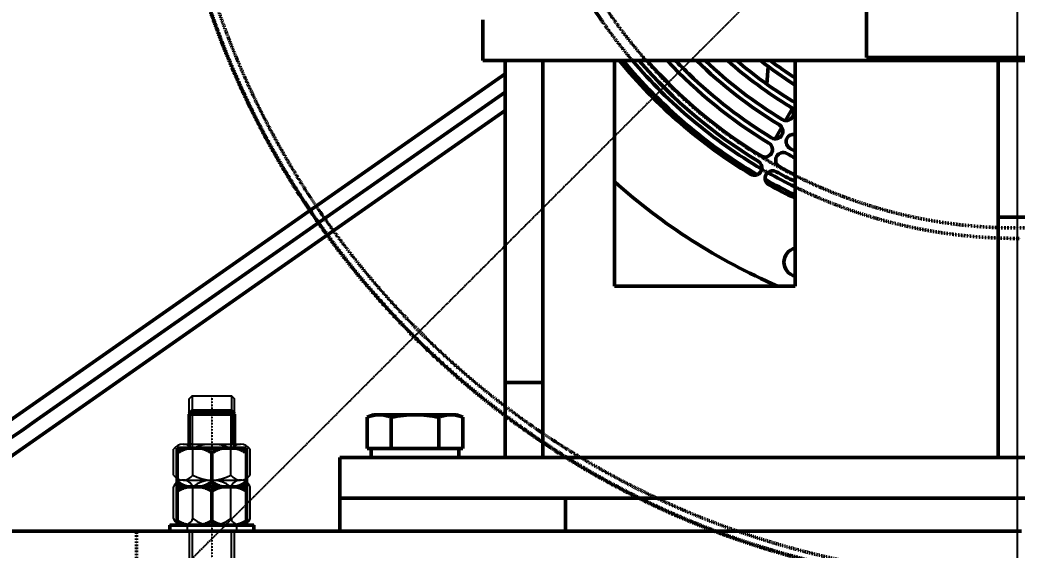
# Model space of a CAD drawing. Header units: millimetres. Extents: x -1263456 to 2767218, y -83310 to 50301.
# Drawn here: x 1089997 to 1090660, y -68072 to -67720 of the extents above; entities that cross this region are included whole.
import ezdxf

# ---------------------------------------------------------------- set-up
doc = ezdxf.new("R2010")
doc.units = ezdxf.units.MM
for name, pattern in [('AUSGEZOGEN', [0]), ('DASHDOT2', [0.5, 0.25, -0.125, 0, -0.125]), ('DASHED', [0.75, 0.5, -0.25]), ('DOT_CENTER', [14, 12, -1, 0, -1])]:
    doc.linetypes.add(name, pattern=pattern)
doc.layers.get('0').update_dxf_attribs({"color": 255, "lineweight": 50})
doc.layers.get('Defpoints').update_dxf_attribs({"linetype": 'AUSGEZOGEN'})
for name, color, linetype, lineweight in [('1', 2, 'Continuous', 25), ('AM_0', 7, 'Continuous', 50), ('AM_5', 3, 'Continuous', 25)]:
    doc.layers.add(name, color=color, linetype=linetype, lineweight=lineweight)
for name, color, linetype in [('ACCIAIO-VISTE', 2, 'Continuous'), ('ASSIDETTAGLI', 1, 'DASHDOT2'), ('BULLONI-VISTE', 2, 'Continuous')]:
    doc.layers.add(name, color=color, linetype=linetype)
doc.styles.get("Standard").update_dxf_attribs({"font": 'ISOCP.SHX', "width": 0.7})
doc.dimstyles.new('AM_ISO$2', dxfattribs={"dimtxt": 3.25, "dimasz": 3.25, "dimexe": 1, "dimexo": 1, "dimgap": 1.5, "dimtad": 1, "dimdsep": 46, "dimtxsty": 'Standard', "dimcen": 0, "dimclrd": 256, "dimclre": 256, "dimclrt": 2, "dimazin": 2, "dimtp": 0.1, "dimtm": 0.1, "dimtfac": 0.71, "dimtmove": 0, "dimatfit": 3, "dimfxl": 1, "dimlwd": -1, "dimlwe": -1, "dimarcsym": 1})

# ---------------------------------------------------------------- blocks, each defined once
blk = doc.blocks.new('DADO_M30_5592')
for p, q in [((-25.43, 3.4), (-25.43, 20.6)), ((-19.07, 24), (19.07, 24)), ((-12.71, 3.4), (-12.71, 20.6)), ((12.71, 3.4), (12.71, 20.6)), ((25.42, 3.4), (25.42, 20.6)), ((-19.07, 0), (19.07, 0))]:
    blk.add_line(p, q)
for centre, radius, start, end in [((-19.07, 16.36), 7.64, 33.71476, 146.28524), ((0, -1.47), 25.47, 60.05303, 119.94697), ((19.07, 16.36), 7.64, 33.71476, 146.28524), ((-19.07, 7.64), 7.64, 213.71476, 326.28524), ((0, 25.47), 25.47, 240.05303, 299.94697), ((19.07, 7.64), 7.64, 213.71476, 326.28524)]:
    blk.add_arc(centre, radius, start, end)
blk = doc.blocks.new('DADO_M30_5591')
for p, q in [((-19.07, 30), (19.07, 30)), ((-25.43, 4.4), (-25.43, 25.6)), ((-12.71, 4.4), (-12.71, 25.6)), ((12.71, 4.4), (12.71, 25.6)), ((25.42, 4.4), (25.42, 25.6)), ((-19.07, 0), (19.07, 0))]:
    blk.add_line(p, q)
for centre, radius, start, end in [((-19.07, 23.21), 6.79, 20.61555, 159.38445), ((0, 9.44), 20.56, 51.81689, 128.18311), ((19.07, 23.21), 6.79, 20.61555, 159.38445), ((-19.07, 6.79), 6.79, 200.61555, 339.38445), ((0, 20.56), 20.56, 231.81689, 308.18311), ((19.07, 6.79), 6.79, 200.61555, 339.38445)]:
    blk.add_arc(centre, radius, start, end)
blk = doc.blocks.new('A$C4EC9355C')
at = {"layer": 'ACCIAIO-VISTE'}
for points in [[(-13, 90), (-13, 58), (-15, 58), (-15, 88), (-13, 90), (13, 90), (13, 58), (15, 58), (15, 88), (13, 90)], [(-13, 0), (-13, -48), (-15, -50), (-13, -48), (13, -48), (15, -50), (13, -48), (13, 0)]]:
    blk.add_lwpolyline(points, dxfattribs=at)
blk.add_lwpolyline([(225, -725), (225, -605), (195, -605), (195, -725, -1), (15, -725), (15, 0), (-15, 0), (-15, -725, 1)], format="xyb", close=True, dxfattribs=at)
at = {"layer": 'ASSIDETTAGLI', "ltscale": 0.05}
for p, q in [((105, -735), (105, -715)), ((115, -725), (95, -725))]:
    blk.add_line(p, q, dxfattribs=at)
blk.add_lwpolyline([(0, 90), (0, -725, 1), (210, -725), (210, -605)], format="xyb", dxfattribs=at)
at = {"layer": 'BULLONI-VISTE'}
for points in [[(-28, 0), (28, 0), (28, 4), (-28, 4)], [(-16.5, 0), (16.5, 0), (16.5, 4), (-16.5, 4)]]:
    blk.add_lwpolyline(points, close=True, dxfattribs=at)
for name, p in [('DADO_M30_5592', (0, 34)), ('DADO_M30_5591', (0, 4))]:
    blk.add_blockref(name, p, dxfattribs=at)
blk = doc.blocks.new('Tirante__811', base_point=(-24476.72, 5067.7))
at = {"color": 7, "linetype": 'Continuous'}
for p, q in [((-24474.47, 5092.5), (-24476.72, 5090.25)), ((-24446.72, 5090.25), (-24476.72, 5090.25)), ((-24476.72, 5067.7), (-24476.72, 5090.25)), ((-24448.97, 5092.5), (-24474.47, 5092.5)), ((-24448.97, 5092.5), (-24446.72, 5090.25)), ((-24446.72, 5067.7), (-24446.72, 5090.25))]:
    blk.add_line(p, q, dxfattribs=at)
at = {"layer": '1', "color": 4, "linetype": 'Continuous'}
for p, q in [((-24474.47, 5067.7), (-24474.47, 5092.5)), ((-24448.97, 5067.7), (-24448.97, 5092.5))]:
    blk.add_line(p, q, dxfattribs=at)
blk = doc.blocks.new('DADO_UNI5588F_M30-Acciaio_2__812', base_point=(-24484.72, 5042.1))
at = {"color": 7, "linetype": 'Continuous'}
for p, q in [((-24484.72, 5067.7), (-24477.63, 5067.7)), ((-24484.72, 5067.7), (-24484.72, 5064.7)), ((-24484.72, 5064.7), (-24484.72, 5045.1)), ((-24468.8, 5067.7), (-24477.63, 5067.7)), ((-24468.8, 5067.7), (-24454.63, 5067.7)), ((-24461.72, 5064.7), (-24461.72, 5045.1)), ((-24445.8, 5067.7), (-24454.63, 5067.7)), ((-24445.8, 5067.7), (-24438.72, 5067.7)), ((-24438.72, 5064.7), (-24438.72, 5067.7)), ((-24438.72, 5064.7), (-24438.72, 5045.1)), ((-24484.72, 5045.1), (-24484.72, 5042.1)), ((-24484.72, 5042.1), (-24477.63, 5042.1)), ((-24468.8, 5042.1), (-24477.63, 5042.1)), ((-24468.8, 5042.1), (-24454.63, 5042.1)), ((-24445.8, 5042.1), (-24454.63, 5042.1)), ((-24445.8, 5042.1), (-24438.72, 5042.1)), ((-24438.72, 5042.1), (-24438.72, 5045.1))]:
    blk.add_line(p, q, dxfattribs=at)
for points in [[(-24484.72, 5064.7), (-24482.95, 5065.66), (-24481.25, 5066.46), (-24479.42, 5067.17), (-24477.63, 5067.7)], [(-24468.8, 5067.7), (-24467.01, 5067.17), (-24465.18, 5066.46), (-24463.48, 5065.66), (-24461.72, 5064.7)], [(-24461.72, 5064.7), (-24459.96, 5065.66), (-24458.25, 5066.46), (-24456.42, 5067.17), (-24454.63, 5067.7)], [(-24445.8, 5067.7), (-24444.02, 5067.17), (-24442.18, 5066.46), (-24440.48, 5065.66), (-24438.72, 5064.7)], [(-24477.63, 5042.1), (-24479.42, 5042.63), (-24481.25, 5043.34), (-24482.95, 5044.14), (-24484.72, 5045.1)], [(-24461.72, 5045.1), (-24463.48, 5044.14), (-24465.18, 5043.34), (-24467.02, 5042.63), (-24468.8, 5042.1)], [(-24454.63, 5042.1), (-24456.42, 5042.63), (-24458.25, 5043.34), (-24459.95, 5044.14), (-24461.72, 5045.1)], [(-24438.72, 5045.1), (-24440.48, 5044.14), (-24442.18, 5043.34), (-24444.02, 5042.63), (-24445.8, 5042.1)]]:
    blk.add_spline(points, degree=3, dxfattribs=at)
blk = doc.blocks.new('ROSETTA_UNI6592-69be_d_30-Acciaio_1__813', base_point=(-24489.72, 5012.5))
at = {"color": 7, "linetype": 'Continuous'}
for p, q in [((-24489.72, 5016.5), (-24489.72, 5012.5)), ((-24484.72, 5016.5), (-24489.72, 5016.5)), ((-24484.72, 5016.5), (-24477.63, 5016.5)), ((-24468.8, 5016.5), (-24477.63, 5016.5)), ((-24468.8, 5016.5), (-24454.63, 5016.5)), ((-24445.8, 5016.5), (-24454.63, 5016.5)), ((-24445.8, 5016.5), (-24438.72, 5016.5)), ((-24433.72, 5016.5), (-24438.72, 5016.5)), ((-24433.72, 5016.5), (-24433.72, 5012.5))]:
    blk.add_line(p, q, dxfattribs=at)
blk = doc.blocks.new('DADO_UNI5588F_M30-Acciaio_1__814', base_point=(-24484.72, 5016.5))
at = {"color": 7, "linetype": 'Continuous'}
for p, q in [((-24484.72, 5042.1), (-24477.63, 5042.1)), ((-24484.72, 5042.1), (-24484.72, 5039.1)), ((-24468.8, 5042.1), (-24477.63, 5042.1)), ((-24468.8, 5042.1), (-24454.63, 5042.1)), ((-24445.8, 5042.1), (-24454.63, 5042.1)), ((-24445.8, 5042.1), (-24438.72, 5042.1)), ((-24438.72, 5039.1), (-24438.72, 5042.1)), ((-24484.72, 5039.1), (-24484.72, 5019.5)), ((-24461.72, 5039.1), (-24461.72, 5019.5)), ((-24438.72, 5039.1), (-24438.72, 5019.5)), ((-24484.72, 5019.5), (-24484.72, 5016.5)), ((-24438.72, 5016.5), (-24438.72, 5019.5))]:
    blk.add_line(p, q, dxfattribs=at)
for points in [[(-24484.72, 5039.1), (-24482.95, 5040.06), (-24481.25, 5040.86), (-24479.42, 5041.57), (-24477.63, 5042.1)], [(-24468.8, 5042.1), (-24467.01, 5041.57), (-24465.18, 5040.86), (-24463.48, 5040.06), (-24461.72, 5039.1)], [(-24461.72, 5039.1), (-24459.96, 5040.06), (-24458.25, 5040.86), (-24456.42, 5041.57), (-24454.63, 5042.1)], [(-24445.8, 5042.1), (-24444.02, 5041.57), (-24442.18, 5040.86), (-24440.48, 5040.06), (-24438.72, 5039.1)], [(-24477.63, 5016.5), (-24479.42, 5017.03), (-24481.25, 5017.74), (-24482.95, 5018.54), (-24484.72, 5019.5)], [(-24461.72, 5019.5), (-24463.48, 5018.54), (-24465.18, 5017.74), (-24467.02, 5017.03), (-24468.8, 5016.5)], [(-24454.63, 5016.5), (-24456.42, 5017.03), (-24458.25, 5017.74), (-24459.95, 5018.54), (-24461.72, 5019.5)], [(-24438.72, 5019.5), (-24440.48, 5018.54), (-24442.18, 5017.74), (-24444.02, 5017.03), (-24445.8, 5016.5)]]:
    blk.add_spline(points, degree=3, dxfattribs=at)
blk = doc.blocks.new('T1_2__1005', base_point=(-25132.45, 4702.25))
at = {"color": 7, "linetype": 'Continuous'}
for p, q in [((-24701.07, 5012.5), (-24266.72, 5316.64)), ((-24577.94, 5086.51), (-24266.72, 5304.43)), ((-24588.18, 5079.34), (-24577.94, 5086.51)), ((-24594.73, 5074.75), (-24588.18, 5079.34))]:
    blk.add_line(p, q, dxfattribs=at)
blk = doc.blocks.new('T1_1_1__1006', base_point=(-25126.72, 4694.06))
at = {"color": 7, "linetype": 'Continuous'}
for p, q in [((-24577.94, 5086.51), (-24266.72, 5304.43)), ((-24666.2, 5012.5), (-24266.72, 5292.22)), ((-24588.18, 5079.34), (-24577.94, 5086.51)), ((-24594.73, 5074.75), (-24588.18, 5079.34))]:
    blk.add_line(p, q, dxfattribs=at)
blk = doc.blocks.new('vent-lat')
at = {"color": 7, "linetype": 'Continuous'}
for p, q in [((37528.4, 81488.4), (37528.4, 83588.4)), ((34978.4, 81468.4), (34978.4, 81738.4)), ((39528.4, 81488.4), (37528.4, 81488.4)), ((35128.4, 81468.4), (34978.4, 81468.4)), ((35128.4, 81468.4), (35168.2, 81468.4)), ((35128.4, 81468.4), (35168.2, 81468.4)), ((35128.4, 81468.4), (35128.4, 79328.4)), ((35178.4, 81468.4), (35168.2, 81468.4)), ((35178.4, 81468.4), (35168.2, 81468.4)), ((35255, 81468.4), (35178.4, 81468.4)), ((35255, 81468.4), (35178.4, 81468.4)), ((35255, 81468.4), (35287.8, 81468.4)), ((35255, 81468.4), (35287.8, 81468.4)), ((35378.4, 81468.4), (35287.8, 81468.4)), ((35378.4, 81468.4), (35287.8, 81468.4)), ((35429.3, 81468.4), (35378.4, 81468.4)), ((35378.4, 79328.4), (35378.4, 81468.4)), ((35593.6, 81468.4), (35429.3, 81468.4)), ((35603.6, 81468.4), (35593.6, 81468.4)), ((35603.6, 81468.4), (35655.9, 81468.4)), ((35703.4, 81468.4), (35655.9, 81468.4)), ((35782.3, 81468.4), (35703.4, 81468.4)), ((35782.3, 81468.4), (35853.4, 81468.4)), ((35885, 81468.4), (35853.4, 81468.4)), ((35853.4, 79968.4), (35853.4, 81468.4)), ((35910.9, 81468.4), (35885, 81468.4)), ((35972.6, 81468.4), (35910.9, 81468.4)), ((36015.7, 81468.4), (35972.6, 81468.4)), ((36068.8, 81468.4), (36015.7, 81468.4)), ((36203.8, 81468.4), (36068.8, 81468.4)), ((36258.9, 81468.4), (36203.8, 81468.4)), ((36267.6, 81468.4), (36258.9, 81468.4)), ((36399.4, 81468.4), (36267.6, 81468.4)), ((36456.9, 81468.4), (36399.4, 81468.4)), ((36604.6, 81468.4), (36456.9, 81468.4)), ((36665.4, 81468.4), (36604.6, 81468.4)), ((36822.9, 81468.4), (36665.4, 81468.4)), ((36888.4, 81468.4), (36822.9, 81468.4)), ((36866.8, 81310.5), (36874, 81429.2)), ((37053.4, 81468.4), (36888.4, 81468.4)), ((37060.2, 81468.4), (37053.4, 81468.4)), ((37053.4, 81468.4), (37053.4, 79968.4)), ((37060.2, 81468.4), (37132.9, 81468.4)), ((37203.4, 81468.4), (37132.9, 81468.4)), ((37251, 81468.4), (37203.4, 81468.4)), ((37251, 81468.4), (37412.7, 81468.4)), ((37626.4, 81468.4), (37412.7, 81468.4)), ((37652.8, 81468.4), (37626.4, 81468.4)), ((37652.8, 81468.4), (37766.1, 81468.4)), ((37933.7, 81468.4), (37766.1, 81468.4)), ((37933.7, 81468.4), (38006.9, 81468.4)), ((38153.4, 81468.4), (38006.9, 81468.4)), ((38166.3, 81468.4), (38153.4, 81468.4)), ((38166.3, 81468.4), (38403.4, 81468.4)), ((38403.4, 81468.4), (38653.4, 81468.4)), ((38403.4, 81468.4), (38403.4, 81441.9)), ((38403.4, 81468.4), (38653.4, 81468.4)), ((38403.4, 81391.8), (38403.4, 81441.9)), ((38403.4, 81381.5), (38403.4, 81391.8)), ((38403.4, 81381.5), (38403.4, 81341.8)), ((38403.4, 81301.7), (38403.4, 81341.8)), ((38403.4, 81291.7), (38403.4, 81301.7)), ((38403.4, 81218.4), (38403.4, 81291.7)), ((38403.4, 81201.6), (38403.4, 81218.4)), ((38403.4, 81161.5), (38403.4, 81201.6)), ((38403.4, 81061.8), (38403.4, 81161.5)), ((37035, 81146.7), (36990.3, 81069.4)), ((36965, 81025.4), (36920.3, 80948.1)), ((38403.4, 81061.4), (38403.4, 81061.8)), ((38403.4, 81051.4), (38403.4, 81061.4)), ((38403.4, 81021.3), (38403.4, 81051.4)), ((38403.4, 80925.3), (38403.4, 81021.3)), ((38403.4, 80921.2), (38403.4, 80925.3)), ((38403.4, 80914.9), (38403.4, 80921.2)), ((38403.4, 80881.2), (38403.4, 80914.9)), ((38403.4, 80781.1), (38403.4, 80881.2)), ((38403.4, 80741.1), (38403.4, 80781.1)), ((38403.4, 80662), (38403.4, 80741.1)), ((38403.4, 80641), (38403.4, 80662)), ((38403.4, 80600.9), (38403.4, 80641)), ((38403.4, 80595.3), (38403.4, 80600.9)), ((38403.4, 80500.8), (38403.4, 80595.3)), ((38403.4, 80460.8), (38403.4, 80500.8)), ((38403.4, 80425.8), (38403.4, 80460.8)), ((38403.4, 80360.7), (38403.4, 80425.8)), ((38653.4, 80425.8), (38403.4, 80425.8)), ((38403.4, 80320.7), (38403.4, 80360.7)), ((38403.4, 80288), (38403.4, 80320.7)), ((38403.4, 80240.7), (38403.4, 80288)), ((38403.4, 80220.6), (38403.4, 80240.7)), ((38403.4, 80140.6), (38403.4, 80220.6)), ((38403.4, 80040.5), (38403.4, 80140.6)), ((38403.4, 79794.5), (38403.4, 80040.5)), ((37053.4, 79968.4), (35853.4, 79968.4)), ((38403.4, 79740.4), (38403.4, 79794.5)), ((38403.4, 79640.3), (38403.4, 79740.4)), ((38403.4, 79482.2), (38403.4, 79640.3)), ((38403.4, 78828.4), (38403.4, 79482.2)), ((35128.4, 79328.4), (35378.4, 79328.4)), ((35128.4, 78828.4), (35128.4, 79328.4)), ((35378.4, 78828.4), (35378.4, 79328.4)), ((34253.4, 79113.4), (34210.8, 79096.6)), ((34290.2, 79113.4), (34253.4, 79113.4)), ((34528.4, 79113.4), (34290.2, 79113.4)), ((34766.5, 79113.4), (34528.4, 79113.4)), ((34803.4, 79113.4), (34766.5, 79113.4)), ((34803.4, 79113.4), (34845.9, 79096.6)), ((34210.8, 78888.4), (34210.8, 79096.6)), ((34369.6, 78888.4), (34369.6, 79096.6)), ((34687.2, 78888.4), (34687.2, 79096.6)), ((34845.9, 78888.4), (34845.9, 79096.6)), ((34210.8, 78888.4), (34237.4, 78888.4)), ((34237.6, 78888.4), (34237.4, 78888.4)), ((34237.4, 78888.4), (34237.4, 78828.4)), ((34242.6, 78888.4), (34237.6, 78888.4)), ((34337.8, 78888.4), (34242.6, 78888.4)), ((34345.9, 78888.4), (34337.8, 78888.4)), ((34346.3, 78888.4), (34345.9, 78888.4)), ((34348.4, 78888.4), (34346.3, 78888.4)), ((34369.6, 78888.4), (34348.4, 78888.4)), ((34433.2, 78888.4), (34369.6, 78888.4)), ((34623.5, 78888.4), (34433.2, 78888.4)), ((34687.2, 78888.4), (34623.5, 78888.4)), ((34708.4, 78888.4), (34687.2, 78888.4)), ((34710.9, 78888.4), (34708.4, 78888.4)), ((34719, 78888.4), (34710.9, 78888.4)), ((34814.1, 78888.4), (34719, 78888.4)), ((34819.4, 78888.4), (34814.1, 78888.4)), ((34819.4, 78888.4), (34845.9, 78888.4)), ((34819.4, 78888.4), (34819.4, 78828.4)), ((34028.4, 78558.4), (34028.4, 78828.4)), ((34237.4, 78828.4), (34028.4, 78828.4)), ((34237.6, 78828.4), (34237.4, 78828.4)), ((34345.9, 78828.4), (34237.6, 78828.4)), ((34346.3, 78828.4), (34345.9, 78828.4)), ((34710.9, 78828.4), (34346.3, 78828.4)), ((34819.4, 78828.4), (34710.9, 78828.4)), ((35128.4, 78828.4), (34819.4, 78828.4)), ((35378.4, 78828.4), (35128.4, 78828.4)), ((35378.4, 78828.4), (35128.4, 78828.4)), ((38403.4, 78828.4), (35378.4, 78828.4)), ((38403.4, 78828.4), (38653.4, 78828.4)), ((34028.4, 78338.4), (34028.4, 78558.4)), ((35528.4, 78558.4), (34028.4, 78558.4)), ((35528.4, 78558.4), (34028.4, 78558.4)), ((35528.4, 78338.4), (35528.4, 78558.4)), ((41528.4, 78558.4), (35528.4, 78558.4)), ((30028.4, 78338.4), (32528.4, 78338.4)), ((32528.4, 78338.4), (32678.4, 78338.4)), ((32678.4, 78338.4), (32778.4, 78338.4)), ((32778.4, 78338.4), (32898.4, 78338.4)), ((32898.4, 78338.4), (33458.4, 78338.4)), ((33458.4, 78338.4), (34028.4, 78338.4)), ((34028.4, 78338.4), (34148.4, 78338.4)), ((34148.4, 78338.4), (34728.4, 78338.4)), ((34728.4, 78338.4), (35030.9, 78338.4)), ((35030.9, 78338.4), (35178.4, 78338.4)), ((35178.4, 78338.4), (35311.2, 78338.4)), ((35311.2, 78338.4), (35358.4, 78338.4)), ((35358.4, 78338.4), (35528.4, 78338.4)), ((35528.4, 78338.4), (35858.4, 78338.4)), ((35858.4, 78338.4), (36377, 78338.4)), ((36377, 78338.4), (36673.4, 78338.4)), ((36673.4, 78338.4), (36985.5, 78338.4)), ((36985.5, 78338.4), (37135.4, 78338.4)), ((37135.4, 78338.4), (38498.4, 78338.4)), ((38498.4, 78338.4), (38528.4, 78338.4)), ((38528.4, 78338.4), (38558.4, 78338.4))]:
    blk.add_line(p, q, dxfattribs=at)
at = {"color": 4, "linetype": 'DASHED'}
blk.add_line((32678.4, 78088.4), (32678.4, 78338.4), dxfattribs=at)
for radius in [5667.4, 5662.6, 3283.5]:
    blk.add_circle((38528.4, 83638.4), radius, dxfattribs=at)
for radius, start, end in [(5615.2, 0, 250.71032), (3352.7, 214.52048, 220.33323), (3352.7, 239.60968, 240.39032), (3352.7, 243.90002, 267.86335), (3352.7, 267.86335, 269.60968), (3352.7, 269.60968, 270), (3352.7, 270, 270.39032), (5615.2, 250.71032, 289.28968)]:
    blk.add_arc((38528.4, 83638.4), radius, start, end, dxfattribs=at)
at = {"color": 7, "linetype": 'Continuous'}
for centre, radius, start, end in [((38528.4, 83638.4), 3352.7, 210.39032, 214.52048), ((38528.4, 83638.4), 3420, 219.38313, 238.80979), ((38528.4, 83638.4), 3400, 219.66036, 239.48686), ((38528.4, 83638.4), 3352.7, 220.33323, 239.60968), ((38528.4, 83638.4), 3320, 220.81467, 238.80979), ((38528.4, 83638.4), 3280, 221.42089, 238.7582), ((38528.4, 83638.4), 3180, 223.03068, 238.7582), ((38528.4, 83638.4), 3140, 223.71588, 223.99867), ((38528.4, 83638.4), 3140, 223.99867, 226.00133), ((38528.4, 83638.4), 3040, 225.54623, 238.70193), ((38528.4, 83638.4), 3000, 226.33038, 238.64031), ((38528.4, 83638.4), 2900, 228.44125, 238.64031), ((38528.4, 83638.4), 2860, 229.35336, 238.57256), ((38528.4, 83638.4), 2760, 231.83476, 237.69539), ((38528.4, 83638.4), 2720, 232.91997, 237.16106), ((38528.4, 83638.4), 3140, 226.00133, 238.70193), ((36993.2, 81119.3), 50, 238.64031, 58.64031), ((37063.2, 81240.6), 50, 238.57256, 258.68022), ((36923.2, 80998), 50, 238.70193, 58.70193), ((37044.4, 80928), 50, 79.65152, 241.29807), ((36853.1, 80876.8), 50, 238.7582, 58.7582), ((36974.4, 80806.8), 50, 61.2418, 241.2418), ((38528.4, 83638.4), 3180, 241.2418, 242.36505), ((38528.4, 83638.4), 3140, 241.29807, 241.98224), ((36783.1, 80755.5), 50, 349.40443, 58.80979), ((38528.4, 83638.4), 3280, 241.2418, 243.27588), ((36783.1, 80755.5), 50, 238.80979, 292.27918), ((36783.1, 80755.5), 50, 292.27918, 349.40443), ((36904.4, 80685.5), 50, 130.59557, 187.72082), ((36904.4, 80685.5), 50, 61.19021, 130.59557), ((38528.4, 83638.4), 3352.7, 240.39032, 243.90002), ((38528.4, 83638.4), 3320, 241.19021, 243.6229), ((38528.4, 83638.4), 4000, 228.02934, 246.56329), ((36904.4, 80685.5), 50, 187.72082, 241.19021), ((38528.4, 83638.4), 3400, 240.51314, 244.28954), ((38528.4, 83638.4), 3420, 241.19021, 244.45076), ((37074.2, 80127.6), 95, 102.64904, 257.35096)]:
    blk.add_arc(centre, radius, start, end, dxfattribs=at)
for points in [[(34210.8, 79096.6), (34231.1, 79103.8), (34250.3, 79108.9), (34270.5, 79112.3), (34290.2, 79113.4)], [(34290.2, 79113.4), (34310, 79112.3), (34330.1, 79108.9), (34349.3, 79103.8), (34369.6, 79096.6)], [(34369.6, 79096.6), (34410.1, 79103.8), (34448.6, 79108.9), (34488.9, 79112.3), (34528.4, 79113.4)], [(34528.4, 79113.4), (34567.9, 79112.3), (34608.2, 79108.9), (34646.6, 79103.8), (34687.2, 79096.6)], [(34687.2, 79096.6), (34707.4, 79103.8), (34726.6, 79108.9), (34746.8, 79112.3), (34766.5, 79113.4)], [(34766.5, 79113.4), (34786.3, 79112.3), (34806.4, 79108.9), (34825.7, 79103.8), (34845.9, 79096.6)]]:
    blk.add_spline(points, degree=3, dxfattribs=at)
at = {"layer": '1', "color": 3, "linetype": 'DOT_CENTER'}
for p, q in [((38528.4, 112171.1), (38528.4, 52338.3)), ((38528.4, 101200.9), (38528.4, 66075.9)), ((38528.4, 101200.9), (38528.4, 66075.9)), ((38528.4, 101200.9), (38528.4, 66075.9)), ((38528.4, 101200.9), (38528.4, 66075.9)), ((53702.2, 98812.1), (30180.2, 75290.2))]:
    blk.add_line(p, q, dxfattribs=at)
at = {"xscale": 10, "yscale": 10, "zscale": 10}
for name, p in [('T1_2__1005', (26471, 75235.9)), ('T1_1_1__1006', (26528.4, 75154)), ('Tirante__811', (33028.4, 78890.4)), ('DADO_UNI5588F_M30-Acciaio_2__812', (32948.4, 78634.4)), ('DADO_UNI5588F_M30-Acciaio_1__814', (32948.4, 78378.4)), ('ROSETTA_UNI6592-69be_d_30-Acciaio_1__813', (32898.4, 78338.4))]:
    blk.add_blockref(name, p, dxfattribs=at)
blk = doc.blocks.new('21112')
at = {"xscale": 0.1, "yscale": 0.1, "zscale": 0.1}
blk.add_blockref('vent-lat', (1086807.1, -76556.65, 4.58), dxfattribs=at)
blk.add_blockref('A$C4EC9355C', (1090124.94, -68722.82, 4.58))
blk = doc.blocks.new('*D248')
at = {"layer": 'AM_5', "transparency": 16777216}
blk.add_arc((1089659.11, -70529.72), 8624.83, 1.619313, 49.107222, dxfattribs=at)
for points in [[(1095279.16, -64040.98), (1095331.48, -63978.81), (1095118.83, -63852.94)], [(1098321.12, -70285.42), (1098239.88, -70286.56), (1098283.95, -70529.72)]]:
    blk.add_solid(points, dxfattribs=at)
at = {"layer": 'Defpoints', "color": 0, "transparency": 16777216}
for p in [(1102624.9, -54673.64, 1.67), (1094666.75, -64405.79, 0.32), (1097911.08, -68021.18), (1078370.47, -70529.72), (1117010.05, -70529.72)]:
    blk.add_point(p, dxfattribs=at)
at = {"layer": 'AM_5', "color": 2, "transparency": 16777216, "insert": (1097664.38, -66734.82), "char_height": 243.75, "attachment_point": 5, "rotation": 295.36327, "bg_fill": 3, "box_fill_scale": 1.1, "bg_fill_color": 256, "bg_fill_true_color": 13158600, "bg_fill_transparency": 0}
blk.add_mtext('50.73°', dxfattribs=at)

msp = doc.modelspace()

# ---------------------------------------------------------------- block references
at = {"layer": 'AM_0'}
msp.add_blockref('21112', (0, 663, -4.58), dxfattribs=at)

# ---------------------------------------------------------------- next in the draw order: dimensions: what is measured, and where the dimension line sits
at = {"layer": 'AM_5'}
dim = msp.add_angular_dim_2l(base=(1097911.08, -68021.18), line1=((1102624.9, -54673.64, 1.67), (1094666.75, -64405.79, 0.32)), line2=((1078370.47, -70529.72), (1117010.05, -70529.72)), dimstyle='AM_ISO$2', override={"dimscale": 75, "dimdec": 0, "dimpost": '', "dimadec": 2, "dimtdec": 6, "dimtfill": 1}, dxfattribs=at)
dim.commit()
dim.dimension.update_dxf_attribs({"geometry": '*D248', "text_midpoint": (1097664.38, -66734.82)})

doc.saveas('drawing.dxf')
